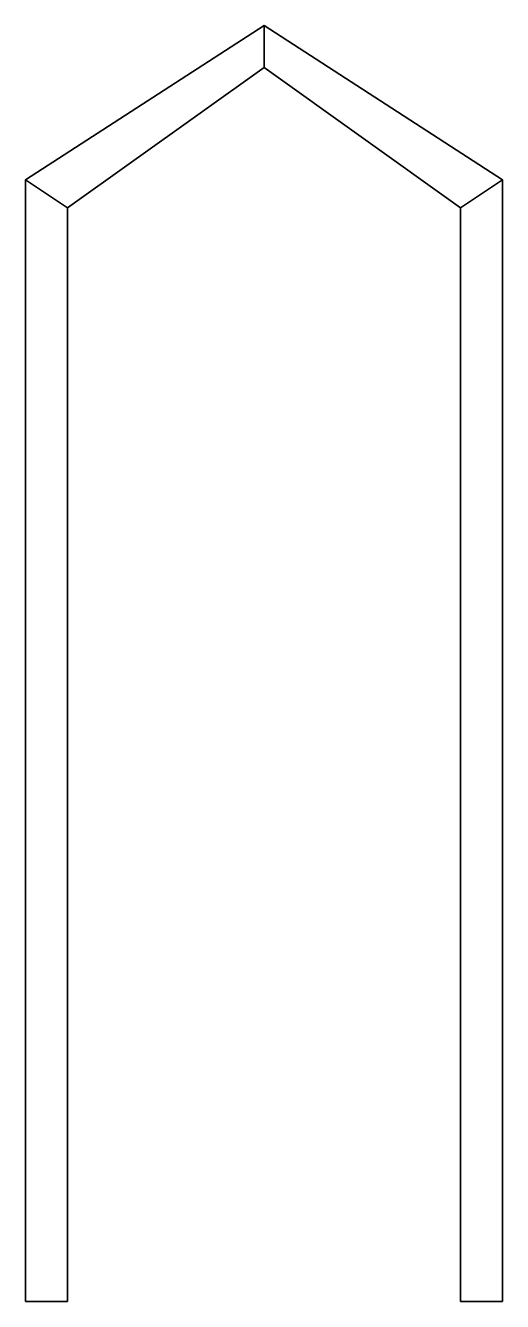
# Model space of a CAD drawing. Extents: x -0.17 to 0.17, y 0 to 0.91.
import ezdxf

# ---------------------------------------------------------------- set-up
doc = ezdxf.new("R2010")
doc.units = 0
doc.layers.add('SUPPORT1', color=6, linetype='CONTINUOUS')

msp = doc.modelspace()

# ---------------------------------------------------------------- linework, layer by layer
at = {"layer": 'SUPPORT1'}
for points in [[(-0.17, 0.8, -0.03), (-0.17, 0.8, 0.03), (0, 0.91, 0.03), (0, 0.91, -0.03)], [(0, 0.91, 0.03), (-0.17, 0.8, 0.03), (-0.14, 0.78, 0.03), (0, 0.88, 0.03)], [(0, 0.88, -0.03), (-0.14, 0.78, -0.03), (-0.17, 0.8, -0.03), (0, 0.91, -0.03)], [(0, 0.91, -0.03), (0.17, 0.8, -0.03), (0.14, 0.78, -0.03), (0, 0.88, -0.03)], [(0, 0.88, 0.03), (0.14, 0.78, 0.03), (0.17, 0.8, 0.03), (0, 0.91, 0.03)], [(0.17, 0.8, 0.03), (0.17, 0.8, -0.03), (0, 0.91, -0.03), (0, 0.91, 0.03)], [(0, 0.88, 0.03), (-0.14, 0.78, 0.03), (-0.14, 0.78, -0.03), (0, 0.88, -0.03)], [(0, 0.88, -0.03), (0.14, 0.78, -0.03), (0.14, 0.78, 0.03), (0, 0.88, 0.03)], [(-0.17, 0, -0.03), (-0.17, 0, 0.03), (-0.17, 0.8, 0.03), (-0.17, 0.8, -0.03)], [(-0.17, 0.8, 0.03), (-0.17, 0, 0.03), (-0.14, 0, 0.03), (-0.14, 0.78, 0.03)], [(-0.14, 0.78, -0.03), (-0.14, 0, -0.03), (-0.17, 0, -0.03), (-0.17, 0.8, -0.03)], [(0.17, 0.8, -0.03), (0.17, 0, -0.03), (0.14, 0, -0.03), (0.14, 0.78, -0.03)], [(0.14, 0.78, 0.03), (0.14, 0, 0.03), (0.17, 0, 0.03), (0.17, 0.8, 0.03)], [(0.17, 0, 0.03), (0.17, 0, -0.03), (0.17, 0.8, -0.03), (0.17, 0.8, 0.03)], [(-0.14, 0.78, 0.03), (-0.14, 0, 0.03), (-0.14, 0, -0.03), (-0.14, 0.78, -0.03)], [(0.14, 0.78, -0.03), (0.14, 0, -0.03), (0.14, 0, 0.03), (0.14, 0.78, 0.03)], [(-0.14, 0, -0.03), (-0.14, 0, 0.03), (-0.17, 0, 0.03), (-0.17, 0, -0.03)], [(0.14, 0, 0.03), (0.14, 0, -0.03), (0.17, 0, -0.03), (0.17, 0, 0.03)]]:
    msp.add_3dface(points, dxfattribs=at)

doc.saveas('drawing.dxf')
